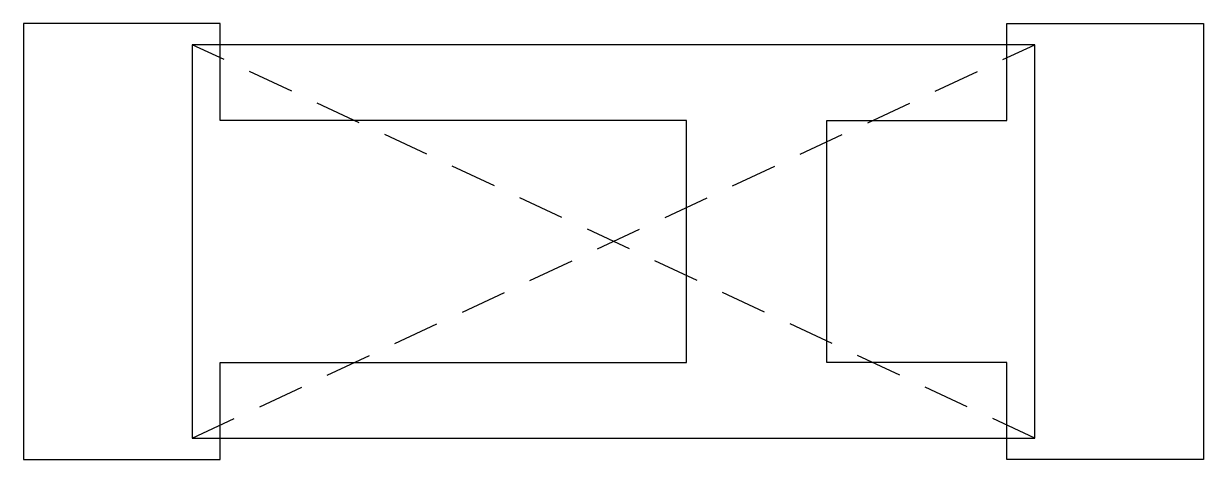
# Model space of a CAD drawing. Header units: millimetres. Extents: x 0 to 4.2, y 0 to 1.55.
import ezdxf

# ---------------------------------------------------------------- set-up
doc = ezdxf.new("R2010")
doc.units = ezdxf.units.MM
doc.linetypes.add('DASHED', pattern=[0.2067, 0.1654, -0.0413])

msp = doc.modelspace()

# ---------------------------------------------------------------- linework, layer by layer
at = {"color": 2, "linetype": 'DASHED', "lineweight": 25, "true_color": 0xffff00}
for p, q in [((0.6, 0.075), (3.6, 1.475)), ((3.6, 0.075), (0.6, 1.475))]:
    msp.add_line(p, q, dxfattribs=at)
for points in [[(0, 0), (0.7, 0), (0.7, 0.345), (2.36, 0.345), (2.36, 1.205), (0.7, 1.205), (0.7, 1.55), (0, 1.55)], [(2.86, 1.205), (3.5, 1.205), (3.5, 1.55), (4.2, 1.55), (4.2, 0), (3.5, 0), (3.5, 0.345), (2.86, 0.345)], [(2.86, 0.345), (2.86, 1.205), (3.5, 1.205), (3.5, 1.55), (4.2, 1.55), (4.2, 0), (3.5, 0), (3.5, 0.345)], [(0.6, 0.075), (3.6, 0.075), (3.6, 1.475), (0.6, 1.475)]]:
    msp.add_lwpolyline(points, close=True)

doc.saveas('drawing.dxf')
